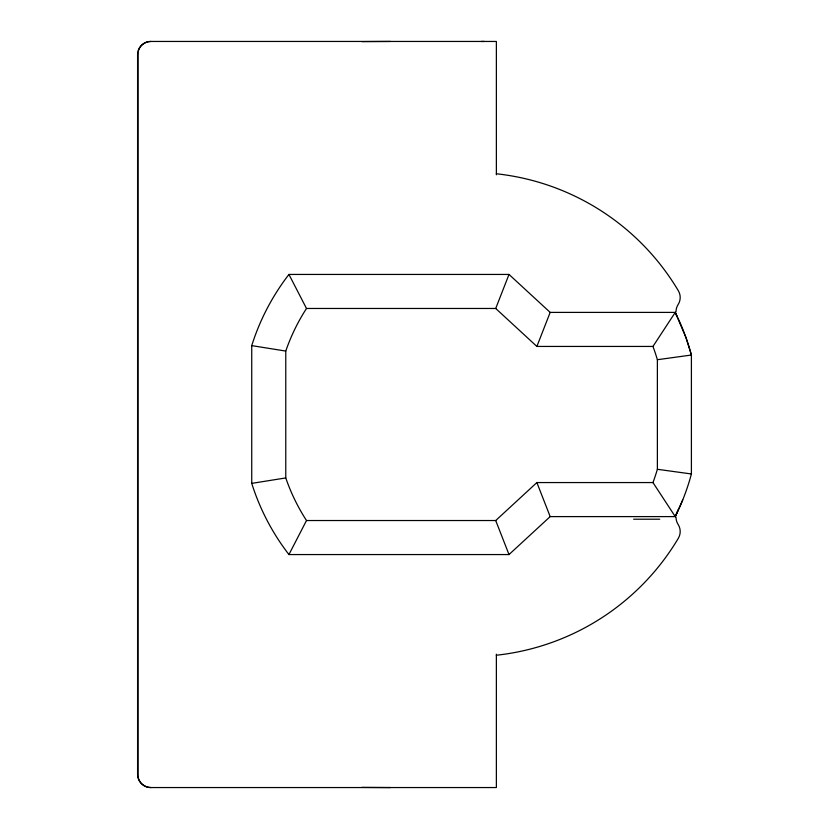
<?xml version="1.0" encoding="UTF-8"?>
<svg xmlns="http://www.w3.org/2000/svg" width="829" height="829" viewBox="0 0 829 829"><rect width="100%" height="100%" fill="white"/><g stroke="black" fill="none" stroke-linecap="round" stroke-linejoin="round"><path stroke-width="1.24" d="M137.977 52.548L137.977 776.452M138.267 51.336C139.562 45.636 145.106 41.409 150.919 41.45M509.006 274.44L288.938 274.44L306.502 308.471L495.711 308.471L509.006 274.44L550.176 312.398L675.252 312.398L676.039 311.642A13.088 13.088 0 0 1 678.122 304.564A13.088 13.088 0 0 0 678.371 290.792A242.151 242.151 0 0 0 496.374 173.769M495.711 308.471L536.881 346.439L550.176 312.398M682.733 499.939L675.252 516.602L550.176 516.602L509.006 554.56L288.938 554.56A229.063 229.063 0 0 1 251.736 483.38L251.736 345.62A229.063 229.063 0 0 1 288.938 274.44M678.091 510.053L675.252 516.602L652.962 482.561A195.033 195.033 0 0 0 657.376 469.287L657.376 359.713A195.033 195.033 0 0 0 652.962 346.439L675.252 312.398L685.966 337.6L691.407 355.03L691.407 473.97A229.063 229.063 0 0 1 680.029 506.384L675.252 516.602L676.039 517.358A13.088 13.088 0 0 0 678.122 524.436A13.088 13.088 0 0 1 678.371 538.208A242.151 242.151 0 0 1 496.374 655.231M288.938 554.56L306.502 520.529A195.033 195.033 0 0 1 285.767 477.929L285.767 351.071A195.033 195.033 0 0 1 306.502 308.471M306.502 520.529L495.711 520.529L536.881 482.561L652.962 482.561M285.767 477.929L251.736 483.38M657.376 359.713L691.407 355.03A229.063 229.063 0 0 0 680.029 322.616L675.252 312.398L676.702 315.735M361.9 41.616L390.563 41.45M481.089 41.471L484.354 41.45M536.881 346.439L652.962 346.439M633.657 519.213L659.749 519.213M361.9 787.384L390.563 787.55M150.919 787.55C144.94 787.591 139.293 783.104 138.142 777.208M691.407 473.97L657.376 469.287M251.736 345.62L285.767 351.071M536.881 482.561L550.176 516.602M495.711 520.529L509.006 554.56M496.374 174.805L496.374 41.45L150.691 41.45A13.098 13.098 0 0 0 137.593 54.538L137.593 774.462A13.098 13.098 0 0 0 150.691 787.55L496.374 787.55L496.374 654.195"/></g></svg>
